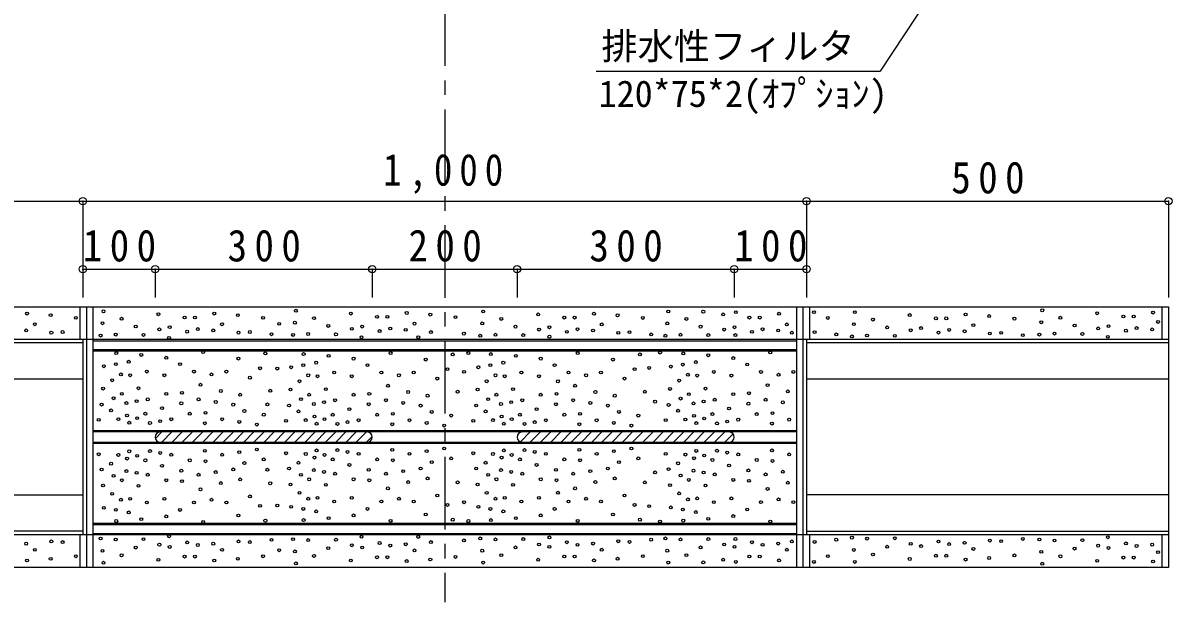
# Model space of a CAD drawing. Units: millimetres at full size, sheet at 1:20; details may follow other scales. Extents: x -10229 to 2612, y -1965 to 1806.
# Drawn here: x -1369 to 219, y -452 to 348 of the extents above; entities that cross this region are included whole.
import ezdxf
from ezdxf.enums import TextEntityAlignment as Align

# ---------------------------------------------------------------- set-up
doc = ezdxf.new("R2010")
doc.units = ezdxf.units.MM
doc.header["$LTSCALE"] = 20
doc.header["$PDMODE"] = 32
doc.header["$PDSIZE"] = 10
doc.linetypes.add('CHAIN1', pattern=[8, 5, -1, 1, -1])
for name, color, linetype in [('0-1', 3, 'Continuous'), ('0-3', 7, 'Continuous'), ('0-4', 7, 'Continuous')]:
    doc.layers.add(name, color=color, linetype=linetype)
doc.styles.add('ＭＳ ゴシック', font='')
doc.styles.get('ＭＳ ゴシック').set_extended_font_data('MS Gothic')

msp = doc.modelspace()

# ---------------------------------------------------------------- linework, layer by layer
at = {"layer": '0-1', "linetype": 'CHAIN1'}
msp.add_line((-786.34, 1028.74), (-786.34, -451.53), dxfattribs=at)
at = {"layer": '0-1'}
for p, q in [((-1290.34, -43.7), (-1290.34, -88.7)), ((-1281.34, -43.7), (-1281.34, -403.7)), ((-1272.34, -43.7), (-1272.34, -403.7)), ((-300.34, -43.7), (-300.34, -403.7)), ((-291.34, -43.7), (-291.34, -403.7)), ((-282.34, -43.7), (-282.34, -88.7)), ((204.66, -43.7), (204.66, -88.7)), ((-1786.34, -88.7), (213.66, -88.7)), ((-1286.34, -93.7), (-1786.34, -93.7)), ((-1286.34, -88.7), (-1286.34, -358.7)), ((-1272.34, -90.7), (-300.34, -90.7)), ((-286.34, -88.7), (-286.34, -358.7)), ((213.66, -93.7), (-286.34, -93.7)), ((-1272.34, -102.7), (-300.34, -102.7)), ((-1272.34, -104.7), (-300.34, -104.7)), ((-1286.34, -143.7), (-1786.34, -143.7)), ((213.66, -143.7), (-286.34, -143.7)), ((-1272.34, -214.7), (-300.34, -214.7)), ((-300.34, -216.7), (-1272.34, -216.7)), ((-1272.34, -230.7), (-300.34, -230.7)), ((-300.34, -232.7), (-1272.34, -232.7)), ((-1786.34, -303.7), (-1286.34, -303.7)), ((213.66, -303.7), (-286.34, -303.7)), ((-1272.34, -342.7), (-300.34, -342.7)), ((-1272.34, -344.7), (-300.34, -344.7)), ((-1286.34, -353.7), (-1786.34, -353.7)), ((213.66, -358.7), (-1786.34, -358.7)), ((-1290.34, -358.7), (-1290.34, -403.7)), ((-1272.34, -356.7), (-300.34, -356.7)), ((-286.34, -353.7), (213.66, -353.7)), ((-282.34, -358.7), (-282.34, -403.7)), ((204.66, -358.7), (204.66, -403.7))]:
    msp.add_line(p, q, dxfattribs=at)
at = {"layer": '0-1', "color": 4}
for p, q in [((-1186.09, -225.54), (-1177.26, -216.7)), ((-1177.12, -230.7), (-1163.12, -216.7)), ((-1162.98, -230.7), (-1148.98, -216.7)), ((-1148.83, -230.7), (-1134.83, -216.7)), ((-1134.69, -230.7), (-1120.69, -216.7)), ((-1120.55, -230.7), (-1106.55, -216.7)), ((-1106.41, -230.7), (-1092.41, -216.7)), ((-1092.27, -230.7), (-1078.27, -216.7)), ((-1078.12, -230.7), (-1064.12, -216.7)), ((-1063.98, -230.7), (-1049.98, -216.7)), ((-1049.84, -230.7), (-1035.84, -216.7)), ((-1035.7, -230.7), (-1021.7, -216.7)), ((-1021.56, -230.7), (-1007.56, -216.7)), ((-1007.41, -230.7), (-993.41, -216.7)), ((-993.27, -230.7), (-979.27, -216.7)), ((-979.13, -230.7), (-965.13, -216.7)), ((-964.99, -230.7), (-950.99, -216.7)), ((-950.84, -230.7), (-936.84, -216.7)), ((-936.7, -230.7), (-922.7, -216.7)), ((-922.56, -230.7), (-908.56, -216.7)), ((-908.42, -230.7), (-894.42, -216.7)), ((-681.72, -230.29), (-668.14, -216.7)), ((-668, -230.7), (-654, -216.7)), ((-653.86, -230.7), (-639.86, -216.7)), ((-639.72, -230.7), (-625.72, -216.7)), ((-625.58, -230.7), (-611.58, -216.7)), ((-611.43, -230.7), (-597.43, -216.7)), ((-597.29, -230.7), (-583.29, -216.7)), ((-583.15, -230.7), (-569.15, -216.7)), ((-569.01, -230.7), (-555.01, -216.7)), ((-554.86, -230.7), (-540.86, -216.7)), ((-540.72, -230.7), (-526.72, -216.7)), ((-526.58, -230.7), (-512.58, -216.7)), ((-512.44, -230.7), (-498.44, -216.7)), ((-498.3, -230.7), (-484.3, -216.7)), ((-484.15, -230.7), (-470.15, -216.7)), ((-470.01, -230.7), (-456.01, -216.7)), ((-455.87, -230.7), (-441.87, -216.7)), ((-441.73, -230.7), (-427.73, -216.7)), ((-427.59, -230.7), (-413.59, -216.7)), ((-413.44, -230.7), (-399.44, -216.7)), ((-399.3, -230.7), (-387.9, -219.3)), ((-894.28, -230.7), (-886.39, -222.82))]:
    msp.add_line(p, q, dxfattribs=at)
at = {"layer": '0-1'}
msp.add_lwpolyline([(-1786.34, -43.7), (213.66, -43.7), (213.66, -403.7), (-1786.34, -403.7)], close=True, dxfattribs=at)
for centre, start, end in [((-1179.34, -223.7), 90, 180), ((-893.34, -223.7), 0, 90), ((-679.34, -223.7), 90, 180), ((-393.34, -223.7), 0, 90), ((-1179.34, -223.7), 180, 270), ((-893.34, -223.7), 270, 0), ((-679.34, -223.7), 180, 270), ((-393.34, -223.7), 270, 0)]:
    msp.add_arc(centre, 7, start, end, dxfattribs=at)
at = {"layer": '0-3'}
for p, q in [((189.75, 851.26), (-184.43, 281.48)), ((-577.12, 281.48), (-184.43, 281.48)), ((-1786.34, 102.11), (213.66, 102.11)), ((-1286.34, 102.11), (-1286.34, -30.86)), ((-286.34, 102.11), (-286.34, -30.86)), ((213.66, 102.11), (213.66, -30.86)), ((-1286.34, 8.13), (-286.34, 8.13)), ((-1186.34, 8.13), (-1186.34, -30.86)), ((-886.34, 8.13), (-886.34, -30.86)), ((-686.34, 8.13), (-686.34, -30.86)), ((-386.34, 8.13), (-386.34, -30.86))]:
    msp.add_line(p, q, dxfattribs=at)
for p in [(-1286.34, 102.11), (-286.34, 102.11), (213.66, 102.11), (-1286.34, 8.13), (-1186.34, 8.13), (-886.34, 8.13), (-686.34, 8.13), (-386.34, 8.13), (-286.34, 8.13)]:
    msp.add_point(p, dxfattribs=at)
at = {"layer": '0-4'}
for centre in [(-991.86, -49.25), (39.39, -48.7), (-1363.32, -53.21), (-1330.73, -55.44), (-1295.92, -59.01), (-1257.79, -50.09), (-1232.79, -60.35), (-1181.91, -54.1), (-1145.75, -58.57), (-1131.47, -58.57), (-1104.69, -53.21), (-1072.1, -55.44), (-1037.29, -59.01), (-966.86, -59.51), (-915.97, -53.26), (-879.82, -57.73), (-865.53, -57.73), (-838.75, -52.37), (-806.17, -54.6), (-771.35, -58.17), (-733.09, -50.27), (-708.09, -60.53), (-657.21, -54.28), (-621.05, -58.75), (-606.77, -58.75), (-579.99, -53.39), (-547.4, -55.62), (-512.59, -59.19), (-477.38, -50.27), (-452.38, -60.53), (-428.94, -50.58), (-401.5, -54.28), (-384.06, -51.23), (-365.34, -58.75), (-351.06, -58.75), (-324.28, -53.39), (-276.06, -51.2), (-256.87, -59.19), (-219.63, -51.29), (-194.63, -61.55), (-143.75, -55.3), (-107.59, -59.77), (-93.31, -59.77), (-66.53, -54.41), (-33.94, -56.64), (0.87, -60.21), (38.05, -65.22), (64.39, -58.97), (115.27, -52.72), (151.43, -57.18), (165.71, -57.18), (192.49, -51.83), (199.44, -64.75), (-1364.66, -76.42), (-1352.6, -67.94), (-1329.84, -79.55), (-1314.22, -78.65), (-1259.13, -66.6), (-1213.16, -71.07), (-1180.57, -75.08), (-1166.29, -71.96), (-1142.18, -78.21), (-1127.45, -74.64), (-1106.03, -76.42), (-1093.98, -67.94), (-1071.21, -79.55), (-1055.59, -78.65), (-1015.07, -67.32), (-993.19, -65.76), (-947.22, -70.23), (-914.63, -74.24), (-900.35, -71.12), (-876.25, -77.37), (-861.52, -73.8), (-840.09, -75.58), (-828.04, -67.1), (-805.28, -78.71), (-759.75, -80.94), (-734.43, -66.78), (-688.45, -71.25), (-655.87, -75.26), (-641.58, -72.14), (-617.48, -78.39), (-602.75, -74.82), (-581.32, -76.6), (-569.27, -68.12), (-546.51, -79.73), (-530.89, -78.83), (-478.72, -66.78), (-432.74, -71.25), (-400.16, -75.26), (-385.87, -72.14), (-361.77, -78.39), (-347.04, -74.82), (-325.61, -76.6), (-313.56, -68.12), (-306.71, -79.61), (-275.18, -78.83), (-220.97, -67.8), (-174.99, -72.26), (-142.41, -76.28), (-128.13, -73.16), (-104.02, -79.41), (-89.29, -75.84), (-67.87, -77.62), (-55.81, -69.14), (-33.05, -80.75), (-17.43, -79.85), (56.35, -80.84), (84.03, -69.68), (94.74, -81.29), (116.61, -73.7), (130.9, -70.58), (155, -76.82), (169.73, -73.25), (191.16, -75.04), (-1261.81, -83.56), (-1240.83, -82.22), (-1202.44, -82.67), (-1167.18, -86.69), (-1025.68, -81.78), (-995.87, -82.72), (-974.89, -81.39), (-936.51, -81.83), (-901.24, -85.85), (-822.77, -85.71), (-737.11, -83.74), (-716.13, -82.4), (-677.74, -82.85), (-641.62, -85.1), (-500.98, -81.96), (-481.4, -83.74), (-460.42, -82.4), (-422.03, -82.85), (-384.58, -82.87), (-245.27, -81.96), (-223.65, -84.76), (-202.67, -83.42), (-164.28, -83.87), (12.48, -82.98), (35.37, -82.18), (130, -85.31), (-1240.1, -107.75), (-1205.59, -110.3), (-1119.96, -106.47), (-1034.13, -108.24), (-981.19, -109.07), (-946.68, -111.62), (-861.05, -107.79), (-775.22, -109.57), (-753.5, -107.75), (-722.56, -109.07), (-688.06, -111.62), (-602.42, -107.79), (-516.59, -109.57), (-488.75, -107.06), (-456.63, -108.23), (-422.12, -110.79), (-336.49, -106.95), (-1257.34, -125.99), (-1240.67, -123.12), (-1222.84, -119.67), (-1171.08, -114.14), (-1151.91, -123.08), (-1071.39, -115.41), (-1041.38, -128.66), (-998.43, -127.32), (-981.76, -124.44), (-963.93, -120.99), (-912.18, -115.46), (-893, -124.41), (-812.48, -116.74), (-739.8, -127.32), (-723.13, -124.44), (-705.3, -120.99), (-653.55, -115.46), (-634.38, -124.41), (-553.86, -116.74), (-503.81, -128.28), (-473.87, -126.48), (-457.19, -123.6), (-439.37, -120.15), (-387.61, -114.62), (-368.44, -123.57), (-1233.71, -137.14), (-1220.93, -138.42), (-1197.92, -133.31), (-1173.64, -138.42), (-1132.74, -133.31), (-1108.46, -137.14), (-1088.01, -133.31), (-1055.44, -141.72), (-1017.66, -129.13), (-974.8, -138.46), (-962.02, -139.74), (-939.02, -134.63), (-914.73, -139.74), (-873.83, -134.63), (-849.55, -138.46), (-829.1, -134.63), (-796.53, -143.04), (-782.47, -129.99), (-759.48, -133.68), (-716.17, -138.46), (-703.39, -139.74), (-680.39, -134.63), (-656.1, -139.74), (-615.2, -134.63), (-590.92, -138.46), (-570.47, -134.63), (-537.91, -143.04), (-523.85, -129.99), (-450.24, -137.63), (-437.46, -138.9), (-414.45, -133.79), (-390.17, -138.9), (-349.27, -133.79), (-324.99, -137.63), (-304.54, -133.79), (-1258.32, -156.78), (-1245.84, -145.32), (-1209.43, -156.31), (-1123.67, -151.52), (-1095.68, -160.15), (-1027.32, -159.8), (-999.41, -158.11), (-986.93, -146.65), (-950.52, -157.64), (-864.76, -152.85), (-740.78, -158.11), (-728.3, -146.65), (-691.89, -157.64), (-629.82, -146.76), (-606.13, -152.85), (-474.84, -157.27), (-462.36, -145.81), (-425.95, -156.8), (-340.2, -152.01), (-312.2, -160.63), (-1243.8, -170.12), (-1232.43, -163.98), (-1211.98, -174.21), (-1196.65, -171.65), (-1171.08, -163.98), (-1149.36, -162.7), (-1126.35, -171.65), (-1102.63, -175.31), (-1068.84, -165.26), (-984.89, -171.45), (-973.52, -165.3), (-953.07, -175.53), (-937.74, -172.97), (-912.18, -165.3), (-890.45, -164.03), (-867.44, -172.97), (-843.72, -176.63), (-836.77, -161.47), (-809.93, -166.58), (-768.41, -161.12), (-726.27, -171.45), (-714.9, -165.3), (-694.45, -175.53), (-679.11, -172.97), (-653.55, -165.3), (-631.82, -164.03), (-608.81, -172.97), (-585.09, -176.63), (-578.14, -161.47), (-551.3, -166.58), (-509.79, -161.12), (-495.59, -174.83), (-460.33, -170.61), (-448.96, -164.47), (-428.51, -174.69), (-413.17, -172.13), (-387.61, -164.47), (-365.88, -163.19), (-342.88, -172.13), (-319.16, -175.79), (-1260.32, -178.88), (-1247.27, -186.91), (-1226.04, -176.76), (-1199.91, -191.55), (-1176.9, -183.88), (-1150.2, -177.14), (-1138.56, -191.55), (-1116.83, -190.27), (-1078.42, -178.98), (-1063.15, -187.71), (-1031.31, -178.6), (-1001.42, -180.2), (-988.36, -188.24), (-967.13, -178.09), (-918, -185.2), (-891.29, -178.46), (-857.93, -191.59), (-819.51, -180.31), (-804.25, -189.04), (-742.79, -180.2), (-729.73, -188.24), (-708.51, -178.09), (-659.37, -185.2), (-632.66, -178.46), (-599.3, -191.59), (-560.88, -180.31), (-545.62, -189.04), (-476.85, -179.36), (-463.79, -187.4), (-442.57, -177.25), (-416.44, -192.03), (-393.43, -184.36), (-366.72, -177.62), (-355.09, -192.03), (-333.36, -190.75), (-1264.34, -199.97), (-1237.22, -198.97), (-1225.17, -193.94), (-1222.16, -203.99), (-1211.28, -197.69), (-1193.52, -204.33), (-1179.46, -201.77), (-1164.12, -199.21), (-1117.67, -204.7), (-1093.83, -199.21), (-1070.11, -202.87), (-1045.89, -206.55), (-1036.31, -192.82), (-1005.43, -201.29), (-978.32, -200.29), (-966.26, -195.27), (-963.25, -205.31), (-952.37, -199.01), (-941, -192.87), (-934.61, -205.65), (-920.55, -203.09), (-905.21, -200.54), (-879.65, -192.87), (-858.76, -206.02), (-834.92, -200.54), (-811.2, -204.19), (-786.98, -207.87), (-777.41, -194.15), (-746.8, -201.29), (-719.69, -200.29), (-707.64, -195.27), (-704.62, -205.31), (-693.74, -199.01), (-682.37, -192.87), (-675.98, -205.65), (-661.92, -203.09), (-646.59, -200.54), (-621.02, -192.87), (-600.14, -206.02), (-576.29, -200.54), (-552.57, -204.19), (-528.35, -207.87), (-518.78, -194.15), (-480.87, -200.45), (-453.75, -199.45), (-441.7, -194.43), (-438.69, -204.47), (-427.81, -198.17), (-410.05, -204.81), (-395.99, -202.26), (-380.65, -199.7), (-334.2, -205.19), (-310.36, -199.7), (-786.98, -239.54), (-528.35, -239.54), (-1264.34, -247.44), (-1237.22, -248.44), (-1225.17, -253.47), (-1222.16, -243.42), (-1211.28, -249.72), (-1199.91, -255.86), (-1193.52, -243.08), (-1179.46, -245.64), (-1164.12, -248.2), (-1138.56, -255.86), (-1117.67, -242.71), (-1093.83, -248.2), (-1070.11, -244.54), (-1045.89, -240.86), (-1036.31, -254.59), (-1005.43, -246.12), (-978.32, -247.12), (-966.26, -252.14), (-963.25, -242.1), (-952.37, -248.4), (-941, -254.54), (-934.61, -241.76), (-920.55, -244.32), (-905.21, -246.87), (-879.65, -254.54), (-858.76, -241.39), (-857.93, -255.82), (-834.92, -246.87), (-811.2, -243.22), (-777.41, -253.26), (-746.8, -246.12), (-719.69, -247.12), (-707.64, -252.14), (-704.62, -242.1), (-693.74, -248.4), (-682.37, -254.54), (-675.98, -241.76), (-661.92, -244.32), (-646.59, -246.87), (-621.02, -254.54), (-600.14, -241.39), (-599.3, -255.82), (-576.29, -246.87), (-552.57, -243.22), (-518.78, -253.26), (-480.87, -246.96), (-453.75, -247.96), (-441.7, -252.98), (-438.69, -242.94), (-427.81, -249.24), (-416.44, -255.38), (-410.05, -242.6), (-395.99, -245.15), (-380.65, -247.71), (-355.09, -255.38), (-334.2, -242.22), (-310.36, -247.71), (-1260.32, -268.53), (-1247.27, -260.5), (-1226.04, -270.65), (-1176.9, -263.53), (-1150.2, -270.27), (-1116.83, -257.14), (-1078.42, -268.42), (-1063.15, -259.7), (-1031.31, -268.81), (-1001.42, -267.21), (-988.36, -259.17), (-967.13, -269.32), (-953.07, -271.88), (-918, -262.21), (-891.29, -268.95), (-843.72, -270.78), (-819.51, -267.1), (-804.25, -258.37), (-742.79, -267.21), (-729.73, -259.17), (-708.51, -269.32), (-694.45, -271.88), (-659.37, -262.21), (-632.66, -268.95), (-585.09, -270.78), (-560.88, -267.1), (-545.62, -258.37), (-476.85, -268.05), (-463.79, -260.01), (-442.57, -270.16), (-393.43, -263.05), (-366.72, -269.79), (-333.36, -256.66), (-319.16, -271.62), (-1243.8, -277.29), (-1232.43, -283.43), (-1211.98, -273.2), (-1196.65, -275.76), (-1171.08, -283.43), (-1149.36, -284.71), (-1126.35, -275.76), (-1102.63, -272.1), (-1095.68, -287.26), (-1068.84, -282.15), (-1027.32, -287.61), (-984.89, -275.96), (-973.52, -282.11), (-937.74, -274.44), (-912.18, -282.11), (-890.45, -283.38), (-867.44, -274.44), (-836.77, -285.94), (-809.93, -280.83), (-768.41, -286.29), (-726.27, -275.96), (-714.9, -282.11), (-679.11, -274.44), (-653.55, -282.11), (-631.82, -283.38), (-608.81, -274.44), (-578.14, -285.94), (-551.3, -280.83), (-509.79, -286.29), (-495.59, -272.58), (-460.33, -276.8), (-448.96, -282.94), (-428.51, -272.72), (-413.17, -275.28), (-387.61, -282.94), (-365.88, -284.22), (-342.88, -275.28), (-312.2, -286.78), (-1258.32, -290.63), (-1245.84, -302.09), (-1209.43, -291.1), (-1123.67, -295.89), (-999.41, -289.3), (-986.93, -300.76), (-950.52, -289.77), (-864.76, -294.56), (-740.78, -289.3), (-728.3, -300.76), (-691.89, -289.77), (-629.82, -300.65), (-606.13, -294.56), (-474.84, -290.14), (-462.36, -301.6), (-425.95, -290.61), (-340.2, -295.4), (-1233.71, -310.27), (-1220.93, -308.99), (-1197.92, -314.1), (-1173.64, -308.99), (-1132.74, -314.1), (-1108.46, -310.27), (-1088.01, -314.1), (-1055.44, -305.69), (-1041.38, -318.75), (-1017.66, -318.28), (-974.8, -308.94), (-962.02, -307.67), (-939.02, -312.78), (-914.73, -307.67), (-873.83, -312.78), (-849.55, -308.94), (-829.1, -312.78), (-796.53, -304.37), (-782.47, -317.42), (-759.48, -313.73), (-716.17, -308.94), (-703.39, -307.67), (-680.39, -312.78), (-656.1, -307.67), (-615.2, -312.78), (-590.92, -308.94), (-570.47, -312.78), (-537.91, -304.37), (-523.85, -317.42), (-503.81, -319.13), (-450.24, -309.78), (-437.46, -308.51), (-414.45, -313.62), (-390.17, -308.51), (-349.27, -313.62), (-324.99, -309.78), (-304.54, -313.62), (-1257.34, -321.42), (-1240.67, -324.29), (-1222.84, -327.74), (-1171.08, -333.27), (-1151.91, -324.33), (-1071.39, -332), (-998.43, -320.09), (-981.76, -322.97), (-963.93, -326.42), (-912.18, -331.95), (-893, -323), (-812.48, -330.67), (-739.8, -320.09), (-723.13, -322.97), (-705.3, -326.42), (-653.55, -331.95), (-634.38, -323), (-553.86, -330.67), (-473.87, -320.93), (-457.19, -323.81), (-439.37, -327.26), (-387.61, -332.79), (-368.44, -323.84), (-1240.1, -339.66), (-1205.59, -337.11), (-1119.96, -340.94), (-1034.13, -339.17), (-981.19, -338.34), (-946.68, -335.78), (-861.05, -339.62), (-775.22, -337.84), (-753.5, -339.66), (-722.56, -338.34), (-688.06, -335.78), (-602.42, -339.62), (-516.59, -337.84), (-488.75, -340.35), (-456.63, -339.18), (-422.12, -336.62), (-336.49, -340.46), (-1261.81, -363.85), (-1240.83, -365.19), (-1202.44, -364.74), (-1167.18, -360.72), (-1025.68, -365.63), (-995.87, -364.68), (-974.89, -366.02), (-936.51, -365.58), (-901.24, -361.56), (-822.77, -361.7), (-759.75, -366.47), (-737.11, -363.67), (-716.13, -365.01), (-677.74, -364.56), (-641.62, -362.31), (-500.98, -365.45), (-481.4, -363.67), (-460.42, -365.01), (-422.03, -364.56), (-384.58, -364.54), (-245.27, -365.45), (-223.65, -362.65), (-202.67, -363.99), (-164.28, -363.54), (-33.05, -366.66), (12.48, -364.43), (35.37, -365.23), (56.35, -366.57), (94.74, -366.12), (130, -362.1), (-1364.66, -370.99), (-1352.6, -379.47), (-1329.84, -367.86), (-1314.22, -368.76), (-1259.13, -380.81), (-1213.16, -376.34), (-1180.57, -372.33), (-1166.29, -375.45), (-1142.18, -369.2), (-1127.45, -372.77), (-1106.03, -370.99), (-1093.98, -379.47), (-1071.21, -367.86), (-1055.59, -368.76), (-1015.07, -380.09), (-993.19, -381.65), (-947.22, -377.18), (-914.63, -373.17), (-900.35, -376.29), (-876.25, -370.04), (-861.52, -373.61), (-840.09, -371.83), (-828.04, -380.31), (-805.28, -368.7), (-734.43, -380.63), (-688.45, -376.16), (-655.87, -372.15), (-641.58, -375.27), (-617.48, -369.02), (-602.75, -372.59), (-581.32, -370.81), (-569.27, -379.29), (-546.51, -367.68), (-530.89, -368.58), (-478.72, -380.63), (-432.74, -376.16), (-400.16, -372.15), (-385.87, -375.27), (-361.77, -369.02), (-347.04, -372.59), (-325.61, -370.81), (-313.56, -379.29), (-306.71, -367.8), (-275.18, -368.58), (-220.97, -379.61), (-174.99, -375.15), (-142.41, -371.13), (-128.13, -374.25), (-104.02, -368), (-89.29, -371.57), (-67.87, -369.79), (-55.81, -378.27), (-17.43, -367.56), (38.05, -382.19), (84.03, -377.73), (116.61, -373.71), (130.9, -376.83), (155, -370.59), (169.73, -374.16), (191.16, -372.37), (199.44, -382.66), (-1363.32, -394.2), (-1330.73, -391.97), (-1295.92, -388.4), (-1257.79, -397.32), (-1232.79, -387.06), (-1181.91, -393.31), (-1145.75, -388.84), (-1131.47, -388.84), (-1104.69, -394.2), (-1072.1, -391.97), (-1037.29, -388.4), (-991.86, -398.16), (-966.86, -387.9), (-915.97, -394.14), (-879.82, -389.68), (-865.53, -389.68), (-838.75, -395.04), (-806.17, -392.81), (-771.35, -389.23), (-733.09, -397.14), (-708.09, -386.88), (-657.21, -393.13), (-621.05, -388.66), (-606.77, -388.66), (-579.99, -394.02), (-547.4, -391.79), (-512.59, -388.22), (-477.38, -397.14), (-452.38, -386.88), (-428.94, -396.83), (-401.5, -393.13), (-384.06, -396.18), (-365.34, -388.66), (-351.06, -388.66), (-324.28, -394.02), (-276.06, -396.21), (-256.87, -388.22), (-219.63, -396.12), (-194.63, -385.86), (-143.75, -392.11), (-107.59, -387.64), (-93.31, -387.64), (-66.53, -393), (-33.94, -390.77), (0.87, -387.2), (39.39, -398.71), (64.39, -388.44), (115.27, -394.69), (151.43, -390.23), (165.71, -390.23), (192.49, -395.58)]:
    msp.add_circle(centre, 2, dxfattribs=at)

# ---------------------------------------------------------------- texts
at = {"layer": '0-3', "color": 4, "style": 'ＭＳ ゴシック'}
for s, p in [('排水性フィルタ', (-569.76, 286.92)), ('120*75*2(ｵﾌﾟｼｮﾝ)', (-573.7, 221.19))]:
    msp.add_text(s, height=36.66, dxfattribs=at).set_placement(p, align=Align.BOTTOM_LEFT)
at = {"layer": '0-3', "char_height": 43.99, "attachment_point": 7, "style": 'ＭＳ ゴシック'}
for s, insert in [('\\T1.38;\\W0.85;1,000', (-871.34, 112.11)), ('\\T1.38;\\W0.9;500', (-86.34, 112.11)), ('\\T1.38;\\W0.9;100', (-1286.34, 18.13)), ('\\T1.38;\\W0.9;300', (-1086.34, 18.13)), ('\\T1.38;\\W0.9;200', (-836.34, 18.13)), ('\\T1.38;\\W0.9;300', (-586.34, 18.13)), ('\\T1.38;\\W0.9;100', (-386.34, 18.13))]:
    msp.add_mtext(s, dxfattribs=dict(at, insert=insert))

doc.saveas('drawing.dxf')
